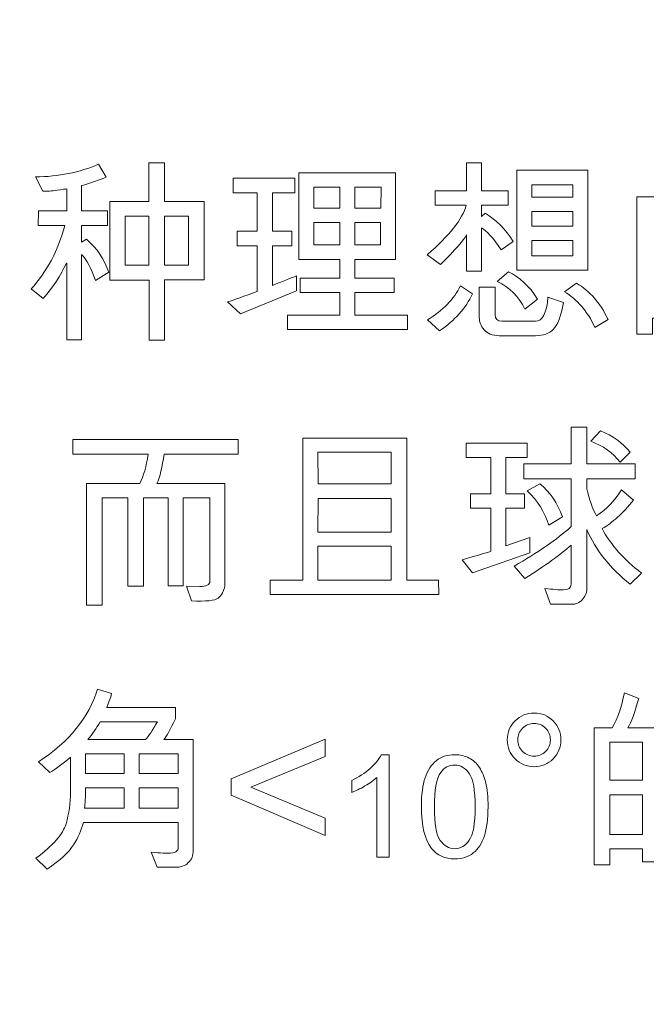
# Model space of a CAD drawing. Header units: millimetres. Extents: x -536 to 886, y 98 to 503.
# Drawn here: x 31.64 to 49.25, y 369.54 to 396.8 of the extents above; entities that cross this region are included whole.
import ezdxf

# ---------------------------------------------------------------- set-up
doc = ezdxf.new("R2010")
doc.units = ezdxf.units.MM
doc.header["$MEASUREMENT"] = 0
doc.layers.add('layer 1', color=7, linetype='Continuous')

msp = doc.modelspace()

# ---------------------------------------------------------------- linework, layer by layer
at = {"layer": 'layer 1', "lineweight": 9}
msp.add_open_spline([(-26.36, 241.324), (-26.36, 241.324), (313.64, 241.324), (313.64, 241.324), (313.64, 241.324), (318.948, 241.327), (324.037, 243.439), (327.788, 247.195), (327.788, 247.195), (331.538, 250.95), (333.644, 256.016), (333.64, 261.324), (333.64, 261.324), (333.64, 261.324), (333.64, 431.324), (333.64, 431.324), (333.64, 431.324), (333.637, 436.632), (331.525, 441.721), (327.77, 445.471), (327.77, 445.471), (324.014, 449.222), (318.948, 451.327), (313.64, 451.324), (313.64, 451.324), (313.64, 451.324), (-26.36, 451.324), (-26.36, 451.324), (-26.36, 451.324), (-31.667, 451.321), (-36.756, 449.209), (-40.507, 445.453), (-40.507, 445.453), (-44.258, 441.698), (-46.363, 436.632), (-46.36, 431.324), (-46.36, 431.324), (-46.36, 431.324), (-46.36, 261.324), (-46.36, 261.324), (-46.36, 261.324), (-46.356, 256.016), (-44.245, 250.927), (-40.489, 247.177), (-40.489, 247.177), (-36.734, 243.426), (-31.667, 241.321), (-26.36, 241.324)], degree=3, knots=[0, 0, 0, 0, 0.083333, 0.083333, 0.083333, 0.083333, 0.166667, 0.166667, 0.166667, 0.166667, 0.25, 0.25, 0.25, 0.25, 0.333333, 0.333333, 0.333333, 0.333333, 0.416667, 0.416667, 0.416667, 0.416667, 0.5, 0.5, 0.5, 0.5, 0.583333, 0.583333, 0.583333, 0.583333, 0.666667, 0.666667, 0.666667, 0.666667, 0.75, 0.75, 0.75, 0.75, 0.833333, 0.833333, 0.833333, 0.833333, 0.916667, 0.916667, 0.916667, 0.916667, 1, 1, 1, 1], dxfattribs=at)
at = {"layer": 'layer 1', "color": 22, "lineweight": 9}
for points, knots in [([(53.286, 391.912), (53.272, 390.414), (53.2, 389.37), (53.071, 388.78), (53.071, 388.78), (52.941, 388.19), (52.713, 387.894), (52.386, 387.894), (52.386, 387.894), (52.237, 387.894), (51.949, 387.956), (51.521, 388.079), (51.521, 388.079), (51.521, 388.079), (51.447, 388.545), (51.447, 388.545), (51.447, 388.545), (51.865, 388.39), (52.156, 388.312), (52.321, 388.312), (52.321, 388.312), (52.48, 388.312), (52.609, 388.604), (52.708, 389.187), (52.708, 389.187), (52.806, 389.77), (52.859, 390.551), (52.866, 391.53), (52.866, 391.53), (52.866, 391.53), (51.681, 391.53), (51.681, 391.53), (51.681, 391.53), (51.539, 391.139), (51.325, 390.75), (51.037, 390.363), (51.037, 390.363), (51.037, 390.363), (50.748, 390.55), (50.748, 390.55), (50.748, 390.55), (50.748, 390.55), (50.748, 388.068), (50.748, 388.068), (50.748, 388.068), (50.748, 388.068), (50.31, 388.068), (50.31, 388.068), (50.31, 388.068), (50.31, 388.068), (50.31, 388.429), (50.31, 388.429), (50.31, 388.429), (50.31, 388.429), (49.388, 388.429), (49.388, 388.429), (49.388, 388.429), (49.388, 388.429), (49.388, 387.979), (49.388, 387.979), (49.388, 387.979), (49.388, 387.979), (48.948, 387.979), (48.948, 387.979), (48.948, 387.979), (48.948, 387.979), (48.948, 391.828), (48.948, 391.828), (48.948, 391.828), (48.948, 391.828), (49.459, 391.828), (49.459, 391.828), (49.459, 391.828), (49.609, 392.094), (49.722, 392.42), (49.797, 392.807), (49.797, 392.807), (49.797, 392.807), (50.199, 392.644), (50.199, 392.644), (50.199, 392.644), (50.093, 392.25), (49.992, 391.978), (49.898, 391.828), (49.898, 391.828), (49.898, 391.828), (50.748, 391.828), (50.748, 391.828), (50.748, 391.828), (50.748, 391.828), (50.748, 390.696), (50.748, 390.696), (50.748, 390.696), (51.16, 391.279), (51.438, 391.996), (51.583, 392.85), (51.583, 392.85), (51.583, 392.85), (52.025, 392.75), (52.025, 392.75), (52.025, 392.75), (51.976, 392.531), (51.897, 392.252), (51.786, 391.912), (51.786, 391.912), (51.786, 391.912), (53.286, 391.912), (53.286, 391.912)], [0, 0, 0, 0, 0.037037, 0.037037, 0.037037, 0.037037, 0.074074, 0.074074, 0.074074, 0.074074, 0.111111, 0.111111, 0.111111, 0.111111, 0.148148, 0.148148, 0.148148, 0.148148, 0.185185, 0.185185, 0.185185, 0.185185, 0.222222, 0.222222, 0.222222, 0.222222, 0.259259, 0.259259, 0.259259, 0.259259, 0.296296, 0.296296, 0.296296, 0.296296, 0.333333, 0.333333, 0.333333, 0.333333, 0.37037, 0.37037, 0.37037, 0.37037, 0.407407, 0.407407, 0.407407, 0.407407, 0.444444, 0.444444, 0.444444, 0.444444, 0.481481, 0.481481, 0.481481, 0.481481, 0.518519, 0.518519, 0.518519, 0.518519, 0.555556, 0.555556, 0.555556, 0.555556, 0.592593, 0.592593, 0.592593, 0.592593, 0.62963, 0.62963, 0.62963, 0.62963, 0.666667, 0.666667, 0.666667, 0.666667, 0.703704, 0.703704, 0.703704, 0.703704, 0.740741, 0.740741, 0.740741, 0.740741, 0.777778, 0.777778, 0.777778, 0.777778, 0.814815, 0.814815, 0.814815, 0.814815, 0.851852, 0.851852, 0.851852, 0.851852, 0.888889, 0.888889, 0.888889, 0.888889, 0.925926, 0.925926, 0.925926, 0.925926, 0.962963, 0.962963, 0.962963, 0.962963, 1, 1, 1, 1]), ([(34.143, 389.718), (34.143, 389.718), (33.771, 389.479), (33.771, 389.479), (33.771, 389.479), (33.656, 389.828), (33.525, 390.071), (33.381, 390.211), (33.381, 390.211), (33.381, 390.211), (33.381, 387.818), (33.381, 387.818), (33.381, 387.818), (33.381, 387.818), (32.966, 387.818), (32.966, 387.818), (32.966, 387.818), (32.966, 387.818), (32.966, 389.972), (32.966, 389.972), (32.966, 389.972), (32.966, 389.972), (32.955, 389.972), (32.955, 389.972), (32.955, 389.972), (32.805, 389.627), (32.588, 389.295), (32.304, 388.98), (32.304, 388.98), (32.304, 388.98), (31.971, 389.245), (31.971, 389.245), (31.971, 389.245), (32.407, 389.73), (32.722, 390.324), (32.914, 391.028), (32.914, 391.028), (32.914, 391.028), (32.165, 391.028), (32.165, 391.028), (32.165, 391.028), (32.165, 391.028), (32.17, 391.44), (32.17, 391.44), (32.17, 391.44), (32.17, 391.44), (32.966, 391.44), (32.966, 391.44), (32.966, 391.44), (32.966, 391.44), (32.966, 392.05), (32.966, 392.05), (32.966, 392.05), (32.934, 392.048), (32.843, 392.036), (32.695, 392.014), (32.695, 392.014), (32.546, 391.991), (32.412, 391.981), (32.293, 391.985), (32.293, 391.985), (32.293, 391.985), (32.092, 392.389), (32.092, 392.389), (32.092, 392.389), (32.738, 392.393), (33.326, 392.511), (33.858, 392.745), (33.858, 392.745), (33.858, 392.745), (34.075, 392.379), (34.075, 392.379), (34.075, 392.379), (33.747, 392.256), (33.516, 392.178), (33.381, 392.145), (33.381, 392.145), (33.381, 392.145), (33.381, 391.44), (33.381, 391.44), (33.381, 391.44), (33.381, 391.44), (34.11, 391.44), (34.11, 391.44), (34.11, 391.44), (34.11, 391.44), (34.11, 391.022), (34.11, 391.022), (34.11, 391.022), (34.11, 391.022), (33.381, 391.022), (33.381, 391.022), (33.381, 391.022), (33.381, 391.022), (33.381, 390.561), (33.381, 390.561), (33.381, 390.561), (33.381, 390.561), (33.521, 390.64), (33.521, 390.64), (33.521, 390.64), (33.815, 390.384), (34.021, 390.077), (34.143, 389.718)], [0, 0, 0, 0, 0.038462, 0.038462, 0.038462, 0.038462, 0.076923, 0.076923, 0.076923, 0.076923, 0.115385, 0.115385, 0.115385, 0.115385, 0.153846, 0.153846, 0.153846, 0.153846, 0.192308, 0.192308, 0.192308, 0.192308, 0.230769, 0.230769, 0.230769, 0.230769, 0.269231, 0.269231, 0.269231, 0.269231, 0.307692, 0.307692, 0.307692, 0.307692, 0.346154, 0.346154, 0.346154, 0.346154, 0.384615, 0.384615, 0.384615, 0.384615, 0.423077, 0.423077, 0.423077, 0.423077, 0.461538, 0.461538, 0.461538, 0.461538, 0.5, 0.5, 0.5, 0.5, 0.538462, 0.538462, 0.538462, 0.538462, 0.576923, 0.576923, 0.576923, 0.576923, 0.615385, 0.615385, 0.615385, 0.615385, 0.653846, 0.653846, 0.653846, 0.653846, 0.692308, 0.692308, 0.692308, 0.692308, 0.730769, 0.730769, 0.730769, 0.730769, 0.769231, 0.769231, 0.769231, 0.769231, 0.807692, 0.807692, 0.807692, 0.807692, 0.846154, 0.846154, 0.846154, 0.846154, 0.884615, 0.884615, 0.884615, 0.884615, 0.923077, 0.923077, 0.923077, 0.923077, 0.961538, 0.961538, 0.961538, 0.961538, 1, 1, 1, 1]), ([(36.815, 389.5), (36.815, 389.5), (35.703, 389.5), (35.703, 389.5), (35.703, 389.5), (35.703, 389.5), (35.703, 387.807), (35.703, 387.807), (35.703, 387.807), (35.703, 387.807), (35.277, 387.807), (35.277, 387.807), (35.277, 387.807), (35.277, 387.807), (35.277, 389.495), (35.277, 389.495), (35.277, 389.495), (35.277, 389.495), (34.175, 389.495), (34.175, 389.495), (34.175, 389.495), (34.175, 389.495), (34.175, 391.7), (34.175, 391.7), (34.175, 391.7), (34.175, 391.7), (35.272, 391.7), (35.272, 391.7), (35.272, 391.7), (35.272, 391.7), (35.272, 392.785), (35.272, 392.785), (35.272, 392.785), (35.272, 392.785), (35.703, 392.785), (35.703, 392.785), (35.703, 392.785), (35.703, 392.785), (35.703, 391.695), (35.703, 391.695), (35.703, 391.695), (35.703, 391.695), (36.815, 391.695), (36.815, 391.695), (36.815, 391.695), (36.815, 391.695), (36.815, 389.5), (36.815, 389.5)], [0, 0, 0, 0, 0.083333, 0.083333, 0.083333, 0.083333, 0.166667, 0.166667, 0.166667, 0.166667, 0.25, 0.25, 0.25, 0.25, 0.333333, 0.333333, 0.333333, 0.333333, 0.416667, 0.416667, 0.416667, 0.416667, 0.5, 0.5, 0.5, 0.5, 0.583333, 0.583333, 0.583333, 0.583333, 0.666667, 0.666667, 0.666667, 0.666667, 0.75, 0.75, 0.75, 0.75, 0.833333, 0.833333, 0.833333, 0.833333, 0.916667, 0.916667, 0.916667, 0.916667, 1, 1, 1, 1]), ([(45.482, 390.58), (45.482, 390.58), (45.143, 390.346), (45.143, 390.346), (45.143, 390.346), (44.922, 390.678), (44.741, 390.882), (44.597, 390.962), (44.597, 390.962), (44.597, 390.962), (44.597, 389.745), (44.597, 389.745), (44.597, 389.745), (44.597, 389.745), (44.177, 389.745), (44.177, 389.745), (44.177, 389.745), (44.177, 389.745), (44.177, 390.761), (44.177, 390.761), (44.177, 390.761), (44.11, 390.622), (43.865, 390.344), (43.442, 389.929), (43.442, 389.929), (43.442, 389.929), (43.071, 390.206), (43.071, 390.206), (43.071, 390.206), (43.697, 390.737), (44.061, 391.2), (44.166, 391.594), (44.166, 391.594), (44.166, 391.594), (43.293, 391.594), (43.293, 391.594), (43.293, 391.594), (43.293, 391.594), (43.293, 392.001), (43.293, 392.001), (43.293, 392.001), (43.293, 392.001), (44.177, 392.001), (44.177, 392.001), (44.177, 392.001), (44.177, 392.001), (44.177, 392.78), (44.177, 392.78), (44.177, 392.78), (44.177, 392.78), (44.597, 392.78), (44.597, 392.78), (44.597, 392.78), (44.597, 392.78), (44.597, 392.001), (44.597, 392.001), (44.597, 392.001), (44.597, 392.001), (45.344, 392.001), (45.344, 392.001), (45.344, 392.001), (45.344, 392.001), (45.344, 391.594), (45.344, 391.594), (45.344, 391.594), (45.344, 391.594), (44.597, 391.594), (44.597, 391.594), (44.597, 391.594), (44.597, 391.594), (44.597, 391.274), (44.597, 391.274), (44.597, 391.274), (44.597, 391.274), (44.698, 391.372), (44.698, 391.372), (44.698, 391.372), (45.012, 391.183), (45.274, 390.918), (45.482, 390.58)], [0, 0, 0, 0, 0.05, 0.05, 0.05, 0.05, 0.1, 0.1, 0.1, 0.1, 0.15, 0.15, 0.15, 0.15, 0.2, 0.2, 0.2, 0.2, 0.25, 0.25, 0.25, 0.25, 0.3, 0.3, 0.3, 0.3, 0.35, 0.35, 0.35, 0.35, 0.4, 0.4, 0.4, 0.4, 0.45, 0.45, 0.45, 0.45, 0.5, 0.5, 0.5, 0.5, 0.55, 0.55, 0.55, 0.55, 0.6, 0.6, 0.6, 0.6, 0.65, 0.65, 0.65, 0.65, 0.7, 0.7, 0.7, 0.7, 0.75, 0.75, 0.75, 0.75, 0.8, 0.8, 0.8, 0.8, 0.85, 0.85, 0.85, 0.85, 0.9, 0.9, 0.9, 0.9, 0.95, 0.95, 0.95, 0.95, 1, 1, 1, 1]), ([(47.576, 389.769), (47.576, 389.769), (45.583, 389.769), (45.583, 389.769), (45.583, 389.769), (45.583, 389.769), (45.583, 392.574), (45.583, 392.574), (45.583, 392.574), (45.583, 392.574), (47.576, 392.574), (47.576, 392.574), (47.576, 392.574), (47.576, 392.574), (47.576, 389.769), (47.576, 389.769)], [0, 0, 0, 0, 0.25, 0.25, 0.25, 0.25, 0.5, 0.5, 0.5, 0.5, 0.75, 0.75, 0.75, 0.75, 1, 1, 1, 1]), ([(39.408, 389.196), (39.408, 389.196), (37.837, 388.551), (37.837, 388.551), (37.837, 388.551), (37.837, 388.551), (37.471, 388.884), (37.471, 388.884), (37.471, 388.884), (37.661, 388.941), (37.941, 389.038), (38.309, 389.178), (38.309, 389.178), (38.309, 389.178), (38.309, 390.457), (38.309, 390.457), (38.309, 390.457), (38.309, 390.457), (37.748, 390.457), (37.748, 390.457), (37.748, 390.457), (37.748, 390.457), (37.748, 390.862), (37.748, 390.862), (37.748, 390.862), (37.748, 390.862), (38.309, 390.862), (38.309, 390.862), (38.309, 390.862), (38.309, 390.862), (38.309, 391.945), (38.309, 391.945), (38.309, 391.945), (38.309, 391.945), (37.637, 391.945), (37.637, 391.945), (37.637, 391.945), (37.637, 391.945), (37.637, 392.351), (37.637, 392.351), (37.637, 392.351), (37.637, 392.351), (39.359, 392.351), (39.359, 392.351), (39.359, 392.351), (39.359, 392.351), (39.359, 391.945), (39.359, 391.945), (39.359, 391.945), (39.359, 391.945), (38.733, 391.945), (38.733, 391.945), (38.733, 391.945), (38.733, 391.945), (38.733, 390.862), (38.733, 390.862), (38.733, 390.862), (38.733, 390.862), (39.281, 390.862), (39.281, 390.862), (39.281, 390.862), (39.281, 390.862), (39.281, 390.457), (39.281, 390.457), (39.281, 390.457), (39.281, 390.457), (38.733, 390.457), (38.733, 390.457), (38.733, 390.457), (38.733, 390.457), (38.733, 389.34), (38.733, 389.34), (38.733, 389.34), (39.034, 389.467), (39.26, 389.557), (39.408, 389.611), (39.408, 389.611), (39.408, 389.611), (39.408, 389.196), (39.408, 389.196)], [0, 0, 0, 0, 0.05, 0.05, 0.05, 0.05, 0.1, 0.1, 0.1, 0.1, 0.15, 0.15, 0.15, 0.15, 0.2, 0.2, 0.2, 0.2, 0.25, 0.25, 0.25, 0.25, 0.3, 0.3, 0.3, 0.3, 0.35, 0.35, 0.35, 0.35, 0.4, 0.4, 0.4, 0.4, 0.45, 0.45, 0.45, 0.45, 0.5, 0.5, 0.5, 0.5, 0.55, 0.55, 0.55, 0.55, 0.6, 0.6, 0.6, 0.6, 0.65, 0.65, 0.65, 0.65, 0.7, 0.7, 0.7, 0.7, 0.75, 0.75, 0.75, 0.75, 0.8, 0.8, 0.8, 0.8, 0.85, 0.85, 0.85, 0.85, 0.9, 0.9, 0.9, 0.9, 0.95, 0.95, 0.95, 0.95, 1, 1, 1, 1]), ([(42.525, 388.106), (42.525, 388.106), (39.153, 388.106), (39.153, 388.106), (39.153, 388.106), (39.153, 388.106), (39.153, 388.513), (39.153, 388.513), (39.153, 388.513), (39.153, 388.513), (40.621, 388.513), (40.621, 388.513), (40.621, 388.513), (40.621, 388.513), (40.621, 389.144), (40.621, 389.144), (40.621, 389.144), (40.621, 389.144), (39.508, 389.144), (39.508, 389.144), (39.508, 389.144), (39.508, 389.144), (39.508, 389.552), (39.508, 389.552), (39.508, 389.552), (39.508, 389.552), (40.621, 389.552), (40.621, 389.552), (40.621, 389.552), (40.621, 389.552), (40.621, 390.072), (40.621, 390.072), (40.621, 390.072), (40.621, 390.072), (39.471, 390.072), (39.471, 390.072), (39.471, 390.072), (39.471, 390.072), (39.471, 392.5), (39.471, 392.5), (39.471, 392.5), (39.471, 392.5), (42.186, 392.5), (42.186, 392.5), (42.186, 392.5), (42.186, 392.5), (42.186, 390.072), (42.186, 390.072), (42.186, 390.072), (42.186, 390.072), (41.044, 390.072), (41.044, 390.072), (41.044, 390.072), (41.044, 390.072), (41.044, 389.552), (41.044, 389.552), (41.044, 389.552), (41.044, 389.552), (42.148, 389.552), (42.148, 389.552), (42.148, 389.552), (42.148, 389.552), (42.148, 389.144), (42.148, 389.144), (42.148, 389.144), (42.148, 389.144), (41.044, 389.144), (41.044, 389.144), (41.044, 389.144), (41.044, 389.144), (41.044, 388.513), (41.044, 388.513), (41.044, 388.513), (41.044, 388.513), (42.525, 388.513), (42.525, 388.513), (42.525, 388.513), (42.525, 388.513), (42.525, 388.106), (42.525, 388.106)], [0, 0, 0, 0, 0.05, 0.05, 0.05, 0.05, 0.1, 0.1, 0.1, 0.1, 0.15, 0.15, 0.15, 0.15, 0.2, 0.2, 0.2, 0.2, 0.25, 0.25, 0.25, 0.25, 0.3, 0.3, 0.3, 0.3, 0.35, 0.35, 0.35, 0.35, 0.4, 0.4, 0.4, 0.4, 0.45, 0.45, 0.45, 0.45, 0.5, 0.5, 0.5, 0.5, 0.55, 0.55, 0.55, 0.55, 0.6, 0.6, 0.6, 0.6, 0.65, 0.65, 0.65, 0.65, 0.7, 0.7, 0.7, 0.7, 0.75, 0.75, 0.75, 0.75, 0.8, 0.8, 0.8, 0.8, 0.85, 0.85, 0.85, 0.85, 0.9, 0.9, 0.9, 0.9, 0.95, 0.95, 0.95, 0.95, 1, 1, 1, 1]), ([(40.621, 391.513), (40.621, 391.513), (40.621, 392.096), (40.621, 392.096), (40.621, 392.096), (40.621, 392.096), (39.894, 392.096), (39.894, 392.096), (39.894, 392.096), (39.894, 392.096), (39.894, 391.513), (39.894, 391.513), (39.894, 391.513), (39.894, 391.513), (40.621, 391.513), (40.621, 391.513)], [0, 0, 0, 0, 0.25, 0.25, 0.25, 0.25, 0.5, 0.5, 0.5, 0.5, 0.75, 0.75, 0.75, 0.75, 1, 1, 1, 1]), ([(41.782, 392.096), (41.782, 392.096), (41.044, 392.096), (41.044, 392.096), (41.044, 392.096), (41.044, 392.096), (41.044, 391.513), (41.044, 391.513), (41.044, 391.513), (41.044, 391.513), (41.772, 391.513), (41.772, 391.513), (41.772, 391.513), (41.772, 391.513), (41.782, 392.096), (41.782, 392.096)], [0, 0, 0, 0, 0.25, 0.25, 0.25, 0.25, 0.5, 0.5, 0.5, 0.5, 0.75, 0.75, 0.75, 0.75, 1, 1, 1, 1]), ([(47.153, 391.817), (47.153, 391.817), (47.153, 392.167), (47.153, 392.167), (47.153, 392.167), (47.153, 392.167), (46.003, 392.167), (46.003, 392.167), (46.003, 392.167), (46.003, 392.167), (46.003, 391.817), (46.003, 391.817), (46.003, 391.817), (46.003, 391.817), (47.153, 391.817), (47.153, 391.817)], [0, 0, 0, 0, 0.25, 0.25, 0.25, 0.25, 0.5, 0.5, 0.5, 0.5, 0.75, 0.75, 0.75, 0.75, 1, 1, 1, 1]), ([(35.272, 389.908), (35.272, 389.908), (35.272, 391.285), (35.272, 391.285), (35.272, 391.285), (35.272, 391.285), (34.604, 391.291), (34.604, 391.291), (34.604, 391.291), (34.604, 391.291), (34.604, 389.908), (34.604, 389.908), (34.604, 389.908), (34.604, 389.908), (35.272, 389.908), (35.272, 389.908)], [0, 0, 0, 0, 0.25, 0.25, 0.25, 0.25, 0.5, 0.5, 0.5, 0.5, 0.75, 0.75, 0.75, 0.75, 1, 1, 1, 1]), ([(36.381, 389.908), (36.381, 389.908), (36.381, 391.285), (36.381, 391.285), (36.381, 391.285), (36.381, 391.285), (35.703, 391.285), (35.703, 391.285), (35.703, 391.285), (35.703, 391.285), (35.703, 389.908), (35.703, 389.908), (35.703, 389.908), (35.703, 389.908), (36.381, 389.908), (36.381, 389.908)], [0, 0, 0, 0, 0.25, 0.25, 0.25, 0.25, 0.5, 0.5, 0.5, 0.5, 0.75, 0.75, 0.75, 0.75, 1, 1, 1, 1]), ([(47.153, 391.006), (47.153, 391.006), (47.153, 391.413), (47.153, 391.413), (47.153, 391.413), (47.153, 391.413), (46.003, 391.413), (46.003, 391.413), (46.003, 391.413), (46.003, 391.413), (46.003, 391.006), (46.003, 391.006), (46.003, 391.006), (46.003, 391.006), (47.153, 391.006), (47.153, 391.006)], [0, 0, 0, 0, 0.25, 0.25, 0.25, 0.25, 0.5, 0.5, 0.5, 0.5, 0.75, 0.75, 0.75, 0.75, 1, 1, 1, 1]), ([(40.621, 390.48), (40.621, 390.48), (40.621, 391.106), (40.621, 391.106), (40.621, 391.106), (40.621, 391.106), (39.894, 391.106), (39.894, 391.106), (39.894, 391.106), (39.894, 391.106), (39.894, 390.48), (39.894, 390.48), (39.894, 390.48), (39.894, 390.48), (40.621, 390.48), (40.621, 390.48)], [0, 0, 0, 0, 0.25, 0.25, 0.25, 0.25, 0.5, 0.5, 0.5, 0.5, 0.75, 0.75, 0.75, 0.75, 1, 1, 1, 1]), ([(41.766, 390.48), (41.766, 390.48), (41.766, 391.106), (41.766, 391.106), (41.766, 391.106), (41.766, 391.106), (41.044, 391.106), (41.044, 391.106), (41.044, 391.106), (41.044, 391.106), (41.044, 390.48), (41.044, 390.48), (41.044, 390.48), (41.044, 390.48), (41.766, 390.48), (41.766, 390.48)], [0, 0, 0, 0, 0.25, 0.25, 0.25, 0.25, 0.5, 0.5, 0.5, 0.5, 0.75, 0.75, 0.75, 0.75, 1, 1, 1, 1]), ([(47.153, 390.173), (47.153, 390.173), (47.153, 390.602), (47.153, 390.602), (47.153, 390.602), (47.153, 390.602), (46.003, 390.602), (46.003, 390.602), (46.003, 390.602), (46.003, 390.602), (46.003, 390.173), (46.003, 390.173), (46.003, 390.173), (46.003, 390.173), (47.153, 390.173), (47.153, 390.173)], [0, 0, 0, 0, 0.25, 0.25, 0.25, 0.25, 0.5, 0.5, 0.5, 0.5, 0.75, 0.75, 0.75, 0.75, 1, 1, 1, 1]), ([(46.166, 388.963), (46.166, 388.963), (45.81, 388.678), (45.81, 388.678), (45.81, 388.678), (45.644, 389.032), (45.386, 389.291), (45.037, 389.451), (45.037, 389.451), (45.037, 389.451), (45.349, 389.728), (45.349, 389.728), (45.349, 389.728), (45.66, 389.583), (45.933, 389.329), (46.166, 388.963)], [0, 0, 0, 0, 0.25, 0.25, 0.25, 0.25, 0.5, 0.5, 0.5, 0.5, 0.75, 0.75, 0.75, 0.75, 1, 1, 1, 1]), ([(44.343, 389.112), (44.157, 388.707), (43.849, 388.361), (43.421, 388.073), (43.421, 388.073), (43.421, 388.073), (43.082, 388.38), (43.082, 388.38), (43.082, 388.38), (43.508, 388.637), (43.817, 388.955), (44.009, 389.334), (44.009, 389.334), (44.009, 389.334), (44.343, 389.112), (44.343, 389.112)], [0, 0, 0, 0, 0.25, 0.25, 0.25, 0.25, 0.5, 0.5, 0.5, 0.5, 0.75, 0.75, 0.75, 0.75, 1, 1, 1, 1]), ([(48.143, 388.391), (48.143, 388.391), (47.777, 388.168), (47.777, 388.168), (47.777, 388.168), (47.559, 388.626), (47.274, 388.958), (46.92, 389.167), (46.92, 389.167), (46.92, 389.167), (47.259, 389.406), (47.259, 389.406), (47.259, 389.406), (47.632, 389.19), (47.926, 388.852), (48.143, 388.391)], [0, 0, 0, 0, 0.25, 0.25, 0.25, 0.25, 0.5, 0.5, 0.5, 0.5, 0.75, 0.75, 0.75, 0.75, 1, 1, 1, 1]), ([(46.898, 388.863), (46.822, 388.478), (46.726, 388.227), (46.609, 388.11), (46.609, 388.11), (46.493, 387.993), (46.327, 387.935), (46.114, 387.935), (46.114, 387.935), (46.114, 387.935), (45.094, 387.935), (45.094, 387.935), (45.094, 387.935), (44.898, 387.935), (44.757, 387.991), (44.667, 388.103), (44.667, 388.103), (44.577, 388.215), (44.533, 388.328), (44.533, 388.44), (44.533, 388.44), (44.533, 388.44), (44.533, 389.296), (44.533, 389.296), (44.533, 389.296), (44.533, 389.296), (44.977, 389.296), (44.977, 389.296), (44.977, 389.296), (44.977, 389.296), (44.977, 388.519), (44.977, 388.519), (44.977, 388.519), (44.977, 388.399), (45.042, 388.339), (45.17, 388.339), (45.17, 388.339), (45.17, 388.339), (46.109, 388.339), (46.109, 388.339), (46.109, 388.339), (46.306, 388.339), (46.422, 388.563), (46.459, 389.012), (46.459, 389.012), (46.459, 389.012), (46.898, 388.863), (46.898, 388.863)], [0, 0, 0, 0, 0.083333, 0.083333, 0.083333, 0.083333, 0.166667, 0.166667, 0.166667, 0.166667, 0.25, 0.25, 0.25, 0.25, 0.333333, 0.333333, 0.333333, 0.333333, 0.416667, 0.416667, 0.416667, 0.416667, 0.5, 0.5, 0.5, 0.5, 0.583333, 0.583333, 0.583333, 0.583333, 0.666667, 0.666667, 0.666667, 0.666667, 0.75, 0.75, 0.75, 0.75, 0.833333, 0.833333, 0.833333, 0.833333, 0.916667, 0.916667, 0.916667, 0.916667, 1, 1, 1, 1]), ([(49.085, 381.275), (49.085, 381.275), (48.761, 380.969), (48.761, 380.969), (48.761, 380.969), (48.201, 381.412), (47.796, 381.921), (47.547, 382.496), (47.547, 382.496), (47.547, 382.496), (47.547, 380.825), (47.547, 380.825), (47.547, 380.825), (47.547, 380.715), (47.504, 380.617), (47.421, 380.531), (47.421, 380.531), (47.336, 380.444), (47.239, 380.402), (47.129, 380.402), (47.129, 380.402), (47.129, 380.402), (46.529, 380.402), (46.529, 380.402), (46.529, 380.402), (46.529, 380.402), (46.374, 380.847), (46.374, 380.847), (46.374, 380.847), (46.597, 380.819), (46.769, 380.806), (46.89, 380.806), (46.89, 380.806), (47.035, 380.806), (47.107, 380.858), (47.107, 380.964), (47.107, 380.964), (47.107, 380.964), (47.107, 382.062), (47.107, 382.062), (47.107, 382.062), (46.814, 381.794), (46.381, 381.483), (45.808, 381.129), (45.808, 381.129), (45.808, 381.129), (45.507, 381.473), (45.507, 381.473), (45.507, 381.473), (46.175, 381.852), (46.709, 382.22), (47.107, 382.58), (47.107, 382.58), (47.107, 382.58), (47.107, 383.923), (47.107, 383.923), (47.107, 383.923), (47.107, 383.923), (45.778, 383.923), (45.778, 383.923), (45.778, 383.923), (45.778, 383.923), (45.778, 384.341), (45.778, 384.341), (45.778, 384.341), (45.778, 384.341), (47.107, 384.341), (47.107, 384.341), (47.107, 384.341), (47.107, 384.341), (47.107, 385.368), (47.107, 385.368), (47.107, 385.368), (47.107, 385.368), (47.547, 385.368), (47.547, 385.368), (47.547, 385.368), (47.547, 385.368), (47.547, 384.341), (47.547, 384.341), (47.547, 384.341), (47.547, 384.341), (48.906, 384.341), (48.906, 384.341), (48.906, 384.341), (48.906, 384.341), (48.906, 383.923), (48.906, 383.923), (48.906, 383.923), (48.906, 383.923), (47.547, 383.923), (47.547, 383.923), (47.547, 383.923), (47.547, 383.923), (47.547, 383.641), (47.547, 383.641), (47.547, 383.641), (47.613, 383.339), (47.706, 383.085), (47.824, 382.879), (47.824, 382.879), (48.099, 383.07), (48.333, 383.314), (48.523, 383.608), (48.523, 383.608), (48.523, 383.608), (48.857, 383.323), (48.857, 383.323), (48.857, 383.323), (48.549, 382.949), (48.256, 382.682), (47.978, 382.523), (47.978, 382.523), (48.225, 382.064), (48.595, 381.648), (49.085, 381.275)], [0, 0, 0, 0, 0.034483, 0.034483, 0.034483, 0.034483, 0.068966, 0.068966, 0.068966, 0.068966, 0.103448, 0.103448, 0.103448, 0.103448, 0.137931, 0.137931, 0.137931, 0.137931, 0.172414, 0.172414, 0.172414, 0.172414, 0.206897, 0.206897, 0.206897, 0.206897, 0.241379, 0.241379, 0.241379, 0.241379, 0.275862, 0.275862, 0.275862, 0.275862, 0.310345, 0.310345, 0.310345, 0.310345, 0.344828, 0.344828, 0.344828, 0.344828, 0.37931, 0.37931, 0.37931, 0.37931, 0.413793, 0.413793, 0.413793, 0.413793, 0.448276, 0.448276, 0.448276, 0.448276, 0.482759, 0.482759, 0.482759, 0.482759, 0.517241, 0.517241, 0.517241, 0.517241, 0.551724, 0.551724, 0.551724, 0.551724, 0.586207, 0.586207, 0.586207, 0.586207, 0.62069, 0.62069, 0.62069, 0.62069, 0.655172, 0.655172, 0.655172, 0.655172, 0.689655, 0.689655, 0.689655, 0.689655, 0.724138, 0.724138, 0.724138, 0.724138, 0.758621, 0.758621, 0.758621, 0.758621, 0.793103, 0.793103, 0.793103, 0.793103, 0.827586, 0.827586, 0.827586, 0.827586, 0.862069, 0.862069, 0.862069, 0.862069, 0.896552, 0.896552, 0.896552, 0.896552, 0.931034, 0.931034, 0.931034, 0.931034, 0.965517, 0.965517, 0.965517, 0.965517, 1, 1, 1, 1]), ([(48.761, 384.668), (48.761, 384.668), (48.48, 384.384), (48.48, 384.384), (48.48, 384.384), (48.277, 384.654), (48.003, 384.85), (47.658, 384.973), (47.658, 384.973), (47.658, 384.973), (47.929, 385.263), (47.929, 385.263), (47.929, 385.263), (48.273, 385.128), (48.55, 384.93), (48.761, 384.668)], [0, 0, 0, 0, 0.25, 0.25, 0.25, 0.25, 0.5, 0.5, 0.5, 0.5, 0.75, 0.75, 0.75, 0.75, 1, 1, 1, 1]), ([(37.773, 384.612), (37.773, 384.612), (35.695, 384.612), (35.695, 384.612), (35.695, 384.612), (35.646, 384.248), (35.58, 383.974), (35.496, 383.79), (35.496, 383.79), (35.496, 383.79), (37.401, 383.79), (37.401, 383.79), (37.401, 383.79), (37.401, 383.79), (37.401, 380.923), (37.401, 380.923), (37.401, 380.923), (37.371, 380.767), (37.309, 380.653), (37.215, 380.578), (37.215, 380.578), (37.122, 380.504), (36.871, 380.477), (36.462, 380.497), (36.462, 380.497), (36.462, 380.497), (36.324, 380.906), (36.324, 380.906), (36.324, 380.906), (36.324, 380.906), (36.696, 380.901), (36.696, 380.901), (36.696, 380.901), (36.884, 380.895), (36.978, 380.946), (36.978, 381.053), (36.978, 381.053), (36.978, 381.053), (36.978, 383.386), (36.978, 383.386), (36.978, 383.386), (36.978, 383.386), (36.229, 383.386), (36.229, 383.386), (36.229, 383.386), (36.229, 383.386), (36.229, 380.918), (36.229, 380.918), (36.229, 380.918), (36.229, 380.918), (35.806, 380.918), (35.806, 380.918), (35.806, 380.918), (35.806, 380.918), (35.806, 383.386), (35.806, 383.386), (35.806, 383.386), (35.806, 383.386), (35.117, 383.386), (35.117, 383.386), (35.117, 383.386), (35.117, 383.386), (35.117, 380.906), (35.117, 380.906), (35.117, 380.906), (35.117, 380.906), (34.68, 380.906), (34.68, 380.906), (34.68, 380.906), (34.68, 380.906), (34.68, 383.386), (34.68, 383.386), (34.68, 383.386), (34.68, 383.386), (33.961, 383.386), (33.961, 383.386), (33.961, 383.386), (33.961, 383.386), (33.961, 380.375), (33.961, 380.375), (33.961, 380.375), (33.961, 380.375), (33.524, 380.375), (33.524, 380.375), (33.524, 380.375), (33.524, 380.375), (33.524, 383.79), (33.524, 383.79), (33.524, 383.79), (33.524, 383.79), (35.011, 383.79), (35.011, 383.79), (35.011, 383.79), (35.123, 383.991), (35.201, 384.265), (35.245, 384.612), (35.245, 384.612), (35.245, 384.612), (33.139, 384.612), (33.139, 384.612), (33.139, 384.612), (33.139, 384.612), (33.139, 385.019), (33.139, 385.019), (33.139, 385.019), (33.139, 385.019), (37.773, 385.019), (37.773, 385.019), (37.773, 385.019), (37.773, 385.019), (37.773, 384.612), (37.773, 384.612)], [0, 0, 0, 0, 0.035714, 0.035714, 0.035714, 0.035714, 0.071429, 0.071429, 0.071429, 0.071429, 0.107143, 0.107143, 0.107143, 0.107143, 0.142857, 0.142857, 0.142857, 0.142857, 0.178571, 0.178571, 0.178571, 0.178571, 0.214286, 0.214286, 0.214286, 0.214286, 0.25, 0.25, 0.25, 0.25, 0.285714, 0.285714, 0.285714, 0.285714, 0.321429, 0.321429, 0.321429, 0.321429, 0.357143, 0.357143, 0.357143, 0.357143, 0.392857, 0.392857, 0.392857, 0.392857, 0.428571, 0.428571, 0.428571, 0.428571, 0.464286, 0.464286, 0.464286, 0.464286, 0.5, 0.5, 0.5, 0.5, 0.535714, 0.535714, 0.535714, 0.535714, 0.571429, 0.571429, 0.571429, 0.571429, 0.607143, 0.607143, 0.607143, 0.607143, 0.642857, 0.642857, 0.642857, 0.642857, 0.678571, 0.678571, 0.678571, 0.678571, 0.714286, 0.714286, 0.714286, 0.714286, 0.75, 0.75, 0.75, 0.75, 0.785714, 0.785714, 0.785714, 0.785714, 0.821429, 0.821429, 0.821429, 0.821429, 0.857143, 0.857143, 0.857143, 0.857143, 0.892857, 0.892857, 0.892857, 0.892857, 0.928571, 0.928571, 0.928571, 0.928571, 0.964286, 0.964286, 0.964286, 0.964286, 1, 1, 1, 1]), ([(43.396, 380.673), (43.396, 380.673), (38.668, 380.673), (38.668, 380.673), (38.668, 380.673), (38.668, 380.673), (38.668, 381.075), (38.668, 381.075), (38.668, 381.075), (38.668, 381.075), (39.584, 381.075), (39.584, 381.075), (39.584, 381.075), (39.584, 381.075), (39.584, 385.062), (39.584, 385.062), (39.584, 385.062), (39.584, 385.062), (42.501, 385.062), (42.501, 385.062), (42.501, 385.062), (42.501, 385.062), (42.501, 381.075), (42.501, 381.075), (42.501, 381.075), (42.501, 381.075), (43.386, 381.075), (43.386, 381.075), (43.386, 381.075), (43.386, 381.075), (43.396, 380.673), (43.396, 380.673)], [0, 0, 0, 0, 0.125, 0.125, 0.125, 0.125, 0.25, 0.25, 0.25, 0.25, 0.375, 0.375, 0.375, 0.375, 0.5, 0.5, 0.5, 0.5, 0.625, 0.625, 0.625, 0.625, 0.75, 0.75, 0.75, 0.75, 0.875, 0.875, 0.875, 0.875, 1, 1, 1, 1]), ([(45.951, 381.845), (45.951, 381.845), (44.346, 381.286), (44.346, 381.286), (44.346, 381.286), (44.346, 381.286), (44.052, 381.653), (44.052, 381.653), (44.052, 381.653), (44.509, 381.777), (44.777, 381.856), (44.858, 381.891), (44.858, 381.891), (44.858, 381.891), (44.858, 383.095), (44.858, 383.095), (44.858, 383.095), (44.858, 383.095), (44.285, 383.095), (44.285, 383.095), (44.285, 383.095), (44.285, 383.095), (44.285, 383.497), (44.285, 383.497), (44.285, 383.497), (44.285, 383.497), (44.858, 383.497), (44.858, 383.497), (44.858, 383.497), (44.858, 383.497), (44.858, 384.519), (44.858, 384.519), (44.858, 384.519), (44.858, 384.519), (44.163, 384.519), (44.163, 384.519), (44.163, 384.519), (44.163, 384.519), (44.163, 384.918), (44.163, 384.918), (44.163, 384.918), (44.163, 384.918), (45.873, 384.918), (45.873, 384.918), (45.873, 384.918), (45.873, 384.918), (45.873, 384.519), (45.873, 384.519), (45.873, 384.519), (45.873, 384.519), (45.279, 384.519), (45.279, 384.519), (45.279, 384.519), (45.279, 384.519), (45.279, 383.497), (45.279, 383.497), (45.279, 383.497), (45.279, 383.497), (45.802, 383.497), (45.802, 383.497), (45.802, 383.497), (45.802, 383.497), (45.802, 383.095), (45.802, 383.095), (45.802, 383.095), (45.802, 383.095), (45.279, 383.095), (45.279, 383.095), (45.279, 383.095), (45.279, 383.095), (45.279, 382.041), (45.279, 382.041), (45.279, 382.041), (45.279, 382.041), (45.951, 382.279), (45.951, 382.279), (45.951, 382.279), (45.951, 382.279), (45.951, 381.845), (45.951, 381.845)], [0, 0, 0, 0, 0.05, 0.05, 0.05, 0.05, 0.1, 0.1, 0.1, 0.1, 0.15, 0.15, 0.15, 0.15, 0.2, 0.2, 0.2, 0.2, 0.25, 0.25, 0.25, 0.25, 0.3, 0.3, 0.3, 0.3, 0.35, 0.35, 0.35, 0.35, 0.4, 0.4, 0.4, 0.4, 0.45, 0.45, 0.45, 0.45, 0.5, 0.5, 0.5, 0.5, 0.55, 0.55, 0.55, 0.55, 0.6, 0.6, 0.6, 0.6, 0.65, 0.65, 0.65, 0.65, 0.7, 0.7, 0.7, 0.7, 0.75, 0.75, 0.75, 0.75, 0.8, 0.8, 0.8, 0.8, 0.85, 0.85, 0.85, 0.85, 0.9, 0.9, 0.9, 0.9, 0.95, 0.95, 0.95, 0.95, 1, 1, 1, 1]), ([(42.061, 383.78), (42.061, 383.78), (42.061, 384.664), (42.061, 384.664), (42.061, 384.664), (42.061, 384.664), (40.008, 384.664), (40.008, 384.664), (40.008, 384.664), (40.008, 384.664), (40.019, 383.78), (40.019, 383.78), (40.019, 383.78), (40.019, 383.78), (42.061, 383.78), (42.061, 383.78)], [0, 0, 0, 0, 0.25, 0.25, 0.25, 0.25, 0.5, 0.5, 0.5, 0.5, 0.75, 0.75, 0.75, 0.75, 1, 1, 1, 1]), ([(46.863, 382.856), (46.863, 382.856), (46.48, 382.618), (46.48, 382.618), (46.48, 382.618), (46.37, 382.989), (46.168, 383.311), (45.873, 383.584), (45.873, 383.584), (45.873, 383.584), (46.228, 383.784), (46.228, 383.784), (46.228, 383.784), (46.514, 383.548), (46.725, 383.239), (46.863, 382.856)], [0, 0, 0, 0, 0.25, 0.25, 0.25, 0.25, 0.5, 0.5, 0.5, 0.5, 0.75, 0.75, 0.75, 0.75, 1, 1, 1, 1]), ([(42.061, 382.429), (42.061, 382.429), (42.061, 383.364), (42.061, 383.364), (42.061, 383.364), (42.061, 383.364), (40.019, 383.364), (40.019, 383.364), (40.019, 383.364), (40.019, 383.364), (40.008, 382.429), (40.008, 382.429), (40.008, 382.429), (40.008, 382.429), (42.061, 382.429), (42.061, 382.429)], [0, 0, 0, 0, 0.25, 0.25, 0.25, 0.25, 0.5, 0.5, 0.5, 0.5, 0.75, 0.75, 0.75, 0.75, 1, 1, 1, 1]), ([(42.061, 381.075), (42.061, 381.075), (42.061, 382.03), (42.061, 382.03), (42.061, 382.03), (42.061, 382.03), (40.008, 382.03), (40.008, 382.03), (40.008, 382.03), (40.008, 382.03), (40.008, 381.075), (40.008, 381.075), (40.008, 381.075), (40.008, 381.075), (42.061, 381.075), (42.061, 381.075)], [0, 0, 0, 0, 0.25, 0.25, 0.25, 0.25, 0.5, 0.5, 0.5, 0.5, 0.75, 0.75, 0.75, 0.75, 1, 1, 1, 1]), ([(36.514, 373.498), (36.514, 373.357), (36.468, 373.243), (36.375, 373.156), (36.375, 373.156), (36.283, 373.069), (36.163, 373.026), (36.015, 373.026), (36.015, 373.026), (36.015, 373.026), (35.499, 373.026), (35.499, 373.026), (35.499, 373.026), (35.499, 373.026), (35.331, 373.446), (35.331, 373.446), (35.331, 373.446), (35.609, 373.429), (35.77, 373.419), (35.814, 373.419), (35.814, 373.419), (36, 373.419), (36.094, 373.475), (36.094, 373.585), (36.094, 373.585), (36.094, 373.585), (36.094, 374.279), (36.094, 374.279), (36.094, 374.279), (36.094, 374.279), (33.433, 374.279), (33.433, 374.279), (33.433, 374.279), (33.376, 374.067), (33.284, 373.86), (33.157, 373.655), (33.157, 373.655), (33.03, 373.451), (32.783, 373.224), (32.42, 372.975), (32.42, 372.975), (32.42, 372.975), (32.103, 373.281), (32.103, 373.281), (32.103, 373.281), (32.583, 373.637), (32.863, 373.959), (32.946, 374.247), (32.946, 374.247), (33.03, 374.534), (33.071, 374.831), (33.071, 375.137), (33.071, 375.137), (33.071, 375.137), (33.071, 376.113), (33.071, 376.113), (33.071, 376.113), (32.84, 375.916), (32.647, 375.774), (32.494, 375.687), (32.494, 375.687), (32.494, 375.687), (32.17, 375.986), (32.17, 375.986), (32.17, 375.986), (33.035, 376.548), (33.589, 377.228), (33.831, 378.026), (33.831, 378.026), (33.831, 378.026), (34.221, 377.898), (34.221, 377.898), (34.221, 377.898), (34.195, 377.779), (34.149, 377.649), (34.086, 377.507), (34.086, 377.507), (34.086, 377.507), (36.015, 377.507), (36.015, 377.507), (36.015, 377.507), (36.015, 377.507), (36.015, 377.187), (36.015, 377.187), (36.015, 377.187), (35.859, 376.868), (35.752, 376.675), (35.692, 376.609), (35.692, 376.609), (35.692, 376.609), (36.514, 376.609), (36.514, 376.609), (36.514, 376.609), (36.514, 376.609), (36.514, 373.498), (36.514, 373.498)], [0, 0, 0, 0, 0.041667, 0.041667, 0.041667, 0.041667, 0.083333, 0.083333, 0.083333, 0.083333, 0.125, 0.125, 0.125, 0.125, 0.166667, 0.166667, 0.166667, 0.166667, 0.208333, 0.208333, 0.208333, 0.208333, 0.25, 0.25, 0.25, 0.25, 0.291667, 0.291667, 0.291667, 0.291667, 0.333333, 0.333333, 0.333333, 0.333333, 0.375, 0.375, 0.375, 0.375, 0.416667, 0.416667, 0.416667, 0.416667, 0.458333, 0.458333, 0.458333, 0.458333, 0.5, 0.5, 0.5, 0.5, 0.541667, 0.541667, 0.541667, 0.541667, 0.583333, 0.583333, 0.583333, 0.583333, 0.625, 0.625, 0.625, 0.625, 0.666667, 0.666667, 0.666667, 0.666667, 0.708333, 0.708333, 0.708333, 0.708333, 0.75, 0.75, 0.75, 0.75, 0.791667, 0.791667, 0.791667, 0.791667, 0.833333, 0.833333, 0.833333, 0.833333, 0.875, 0.875, 0.875, 0.875, 0.916667, 0.916667, 0.916667, 0.916667, 0.958333, 0.958333, 0.958333, 0.958333, 1, 1, 1, 1]), ([(52.09, 377.025), (52.076, 375.527), (52.004, 374.483), (51.875, 373.892), (51.875, 373.892), (51.745, 373.303), (51.517, 373.007), (51.19, 373.007), (51.19, 373.007), (51.041, 373.007), (50.753, 373.068), (50.325, 373.192), (50.325, 373.192), (50.325, 373.192), (50.252, 373.658), (50.252, 373.658), (50.252, 373.658), (50.669, 373.503), (50.96, 373.425), (51.125, 373.425), (51.125, 373.425), (51.284, 373.425), (51.413, 373.716), (51.512, 374.3), (51.512, 374.3), (51.61, 374.883), (51.663, 375.664), (51.67, 376.642), (51.67, 376.642), (51.67, 376.642), (50.485, 376.642), (50.485, 376.642), (50.485, 376.642), (50.343, 376.252), (50.129, 375.863), (49.841, 375.476), (49.841, 375.476), (49.841, 375.476), (49.551, 375.663), (49.551, 375.663), (49.551, 375.663), (49.551, 375.663), (49.551, 373.18), (49.551, 373.18), (49.551, 373.18), (49.551, 373.18), (49.114, 373.18), (49.114, 373.18), (49.114, 373.18), (49.114, 373.18), (49.114, 373.541), (49.114, 373.541), (49.114, 373.541), (49.114, 373.541), (48.192, 373.541), (48.192, 373.541), (48.192, 373.541), (48.192, 373.541), (48.192, 373.091), (48.192, 373.091), (48.192, 373.091), (48.192, 373.091), (47.752, 373.091), (47.752, 373.091), (47.752, 373.091), (47.752, 373.091), (47.752, 376.941), (47.752, 376.941), (47.752, 376.941), (47.752, 376.941), (48.263, 376.941), (48.263, 376.941), (48.263, 376.941), (48.413, 377.206), (48.526, 377.533), (48.602, 377.919), (48.602, 377.919), (48.602, 377.919), (49.003, 377.757), (49.003, 377.757), (49.003, 377.757), (48.897, 377.363), (48.796, 377.091), (48.702, 376.941), (48.702, 376.941), (48.702, 376.941), (49.551, 376.941), (49.551, 376.941), (49.551, 376.941), (49.551, 376.941), (49.551, 375.809), (49.551, 375.809), (49.551, 375.809), (49.964, 376.392), (50.242, 377.109), (50.387, 377.963), (50.387, 377.963), (50.387, 377.963), (50.829, 377.863), (50.829, 377.863), (50.829, 377.863), (50.78, 377.644), (50.701, 377.365), (50.59, 377.025), (50.59, 377.025), (50.59, 377.025), (52.09, 377.025), (52.09, 377.025)], [0, 0, 0, 0, 0.037037, 0.037037, 0.037037, 0.037037, 0.074074, 0.074074, 0.074074, 0.074074, 0.111111, 0.111111, 0.111111, 0.111111, 0.148148, 0.148148, 0.148148, 0.148148, 0.185185, 0.185185, 0.185185, 0.185185, 0.222222, 0.222222, 0.222222, 0.222222, 0.259259, 0.259259, 0.259259, 0.259259, 0.296296, 0.296296, 0.296296, 0.296296, 0.333333, 0.333333, 0.333333, 0.333333, 0.37037, 0.37037, 0.37037, 0.37037, 0.407407, 0.407407, 0.407407, 0.407407, 0.444444, 0.444444, 0.444444, 0.444444, 0.481481, 0.481481, 0.481481, 0.481481, 0.518519, 0.518519, 0.518519, 0.518519, 0.555556, 0.555556, 0.555556, 0.555556, 0.592593, 0.592593, 0.592593, 0.592593, 0.62963, 0.62963, 0.62963, 0.62963, 0.666667, 0.666667, 0.666667, 0.666667, 0.703704, 0.703704, 0.703704, 0.703704, 0.740741, 0.740741, 0.740741, 0.740741, 0.777778, 0.777778, 0.777778, 0.777778, 0.814815, 0.814815, 0.814815, 0.814815, 0.851852, 0.851852, 0.851852, 0.851852, 0.888889, 0.888889, 0.888889, 0.888889, 0.925926, 0.925926, 0.925926, 0.925926, 0.962963, 0.962963, 0.962963, 0.962963, 1, 1, 1, 1]), ([(45.317, 376.602), (45.317, 376.809), (45.391, 376.987), (45.538, 377.133), (45.538, 377.133), (45.686, 377.279), (45.863, 377.353), (46.069, 377.353), (46.069, 377.353), (46.278, 377.353), (46.456, 377.279), (46.603, 377.133), (46.603, 377.133), (46.75, 376.987), (46.823, 376.809), (46.823, 376.602), (46.823, 376.602), (46.823, 376.393), (46.749, 376.216), (46.602, 376.068), (46.602, 376.068), (46.454, 375.921), (46.276, 375.847), (46.069, 375.847), (46.069, 375.847), (45.863, 375.847), (45.686, 375.92), (45.538, 376.067), (45.538, 376.067), (45.391, 376.214), (45.317, 376.392), (45.317, 376.602)], [0, 0, 0, 0, 0.125, 0.125, 0.125, 0.125, 0.25, 0.25, 0.25, 0.25, 0.375, 0.375, 0.375, 0.375, 0.5, 0.5, 0.5, 0.5, 0.625, 0.625, 0.625, 0.625, 0.75, 0.75, 0.75, 0.75, 0.875, 0.875, 0.875, 0.875, 1, 1, 1, 1]), ([(35.51, 377.109), (35.51, 377.109), (33.904, 377.109), (33.904, 377.109), (33.904, 377.109), (33.797, 376.918), (33.681, 376.753), (33.554, 376.609), (33.554, 376.609), (33.554, 376.609), (35.176, 376.609), (35.176, 376.609), (35.176, 376.609), (35.259, 376.692), (35.37, 376.859), (35.51, 377.109)], [0, 0, 0, 0, 0.25, 0.25, 0.25, 0.25, 0.5, 0.5, 0.5, 0.5, 0.75, 0.75, 0.75, 0.75, 1, 1, 1, 1]), ([(45.613, 376.602), (45.613, 376.475), (45.658, 376.367), (45.747, 376.278), (45.747, 376.278), (45.837, 376.188), (45.945, 376.143), (46.071, 376.143), (46.071, 376.143), (46.196, 376.143), (46.303, 376.188), (46.393, 376.278), (46.393, 376.278), (46.482, 376.367), (46.527, 376.475), (46.527, 376.602), (46.527, 376.602), (46.527, 376.728), (46.482, 376.836), (46.393, 376.926), (46.393, 376.926), (46.303, 377.015), (46.196, 377.06), (46.071, 377.06), (46.071, 377.06), (45.945, 377.06), (45.837, 377.015), (45.747, 376.926), (45.747, 376.926), (45.658, 376.836), (45.613, 376.728), (45.613, 376.602)], [0, 0, 0, 0, 0.125, 0.125, 0.125, 0.125, 0.25, 0.25, 0.25, 0.25, 0.375, 0.375, 0.375, 0.375, 0.5, 0.5, 0.5, 0.5, 0.625, 0.625, 0.625, 0.625, 0.75, 0.75, 0.75, 0.75, 0.875, 0.875, 0.875, 0.875, 1, 1, 1, 1]), ([(37.58, 375.047), (37.58, 375.047), (37.58, 375.503), (37.58, 375.503), (37.58, 375.503), (37.58, 375.503), (40.214, 376.615), (40.214, 376.615), (40.214, 376.615), (40.214, 376.615), (40.214, 376.13), (40.214, 376.13), (40.214, 376.13), (40.214, 376.13), (38.125, 375.272), (38.125, 375.272), (38.125, 375.272), (38.125, 375.272), (40.214, 374.407), (40.214, 374.407), (40.214, 374.407), (40.214, 374.407), (40.214, 373.921), (40.214, 373.921), (40.214, 373.921), (40.214, 373.921), (37.58, 375.047), (37.58, 375.047)], [0, 0, 0, 0, 0.142857, 0.142857, 0.142857, 0.142857, 0.285714, 0.285714, 0.285714, 0.285714, 0.428571, 0.428571, 0.428571, 0.428571, 0.571429, 0.571429, 0.571429, 0.571429, 0.714286, 0.714286, 0.714286, 0.714286, 0.857143, 0.857143, 0.857143, 0.857143, 1, 1, 1, 1]), ([(49.114, 375.465), (49.114, 375.465), (49.114, 376.536), (49.114, 376.536), (49.114, 376.536), (49.114, 376.536), (48.192, 376.536), (48.192, 376.536), (48.192, 376.536), (48.192, 376.536), (48.192, 375.465), (48.192, 375.465), (48.192, 375.465), (48.192, 375.465), (49.114, 375.465), (49.114, 375.465)], [0, 0, 0, 0, 0.25, 0.25, 0.25, 0.25, 0.5, 0.5, 0.5, 0.5, 0.75, 0.75, 0.75, 0.75, 1, 1, 1, 1]), ([(34.577, 375.657), (34.577, 375.657), (34.577, 376.208), (34.577, 376.208), (34.577, 376.208), (34.577, 376.208), (33.492, 376.208), (33.492, 376.208), (33.492, 376.208), (33.492, 376.208), (33.492, 375.657), (33.492, 375.657), (33.492, 375.657), (33.492, 375.657), (34.577, 375.657), (34.577, 375.657)], [0, 0, 0, 0, 0.25, 0.25, 0.25, 0.25, 0.5, 0.5, 0.5, 0.5, 0.75, 0.75, 0.75, 0.75, 1, 1, 1, 1]), ([(36.094, 375.657), (36.094, 375.657), (36.094, 376.208), (36.094, 376.208), (36.094, 376.208), (36.094, 376.208), (34.997, 376.208), (34.997, 376.208), (34.997, 376.208), (34.997, 376.208), (34.997, 375.657), (34.997, 375.657), (34.997, 375.657), (34.997, 375.657), (36.094, 375.657), (36.094, 375.657)], [0, 0, 0, 0, 0.25, 0.25, 0.25, 0.25, 0.5, 0.5, 0.5, 0.5, 0.75, 0.75, 0.75, 0.75, 1, 1, 1, 1]), ([(42.011, 373.308), (42.011, 373.308), (41.659, 373.308), (41.659, 373.308), (41.659, 373.308), (41.659, 373.308), (41.659, 375.548), (41.659, 375.548), (41.659, 375.548), (41.575, 375.467), (41.464, 375.387), (41.327, 375.306), (41.327, 375.306), (41.189, 375.226), (41.065, 375.165), (40.956, 375.125), (40.956, 375.125), (40.956, 375.125), (40.956, 375.464), (40.956, 375.464), (40.956, 375.464), (41.153, 375.557), (41.325, 375.669), (41.472, 375.8), (41.472, 375.8), (41.619, 375.932), (41.723, 376.06), (41.785, 376.183), (41.785, 376.183), (41.785, 376.183), (42.011, 376.183), (42.011, 376.183), (42.011, 376.183), (42.011, 376.183), (42.011, 373.308), (42.011, 373.308)], [0, 0, 0, 0, 0.111111, 0.111111, 0.111111, 0.111111, 0.222222, 0.222222, 0.222222, 0.222222, 0.333333, 0.333333, 0.333333, 0.333333, 0.444444, 0.444444, 0.444444, 0.444444, 0.555556, 0.555556, 0.555556, 0.555556, 0.666667, 0.666667, 0.666667, 0.666667, 0.777778, 0.777778, 0.777778, 0.777778, 0.888889, 0.888889, 0.888889, 0.888889, 1, 1, 1, 1]), ([(42.911, 374.72), (42.911, 375.059), (42.946, 375.332), (43.016, 375.538), (43.016, 375.538), (43.085, 375.744), (43.189, 375.904), (43.327, 376.015), (43.327, 376.015), (43.464, 376.127), (43.637, 376.183), (43.845, 376.183), (43.845, 376.183), (43.999, 376.183), (44.133, 376.152), (44.249, 376.09), (44.249, 376.09), (44.365, 376.029), (44.461, 375.94), (44.537, 375.823), (44.537, 375.823), (44.612, 375.706), (44.671, 375.564), (44.714, 375.397), (44.714, 375.397), (44.757, 375.229), (44.779, 375.004), (44.779, 374.72), (44.779, 374.72), (44.779, 374.384), (44.744, 374.113), (44.675, 373.907), (44.675, 373.907), (44.606, 373.7), (44.503, 373.541), (44.365, 373.428), (44.365, 373.428), (44.228, 373.315), (44.055, 373.26), (43.845, 373.26), (43.845, 373.26), (43.569, 373.26), (43.352, 373.358), (43.195, 373.556), (43.195, 373.556), (43.006, 373.794), (42.911, 374.183), (42.911, 374.72)], [0, 0, 0, 0, 0.083333, 0.083333, 0.083333, 0.083333, 0.166667, 0.166667, 0.166667, 0.166667, 0.25, 0.25, 0.25, 0.25, 0.333333, 0.333333, 0.333333, 0.333333, 0.416667, 0.416667, 0.416667, 0.416667, 0.5, 0.5, 0.5, 0.5, 0.583333, 0.583333, 0.583333, 0.583333, 0.666667, 0.666667, 0.666667, 0.666667, 0.75, 0.75, 0.75, 0.75, 0.833333, 0.833333, 0.833333, 0.833333, 0.916667, 0.916667, 0.916667, 0.916667, 1, 1, 1, 1]), ([(43.273, 374.72), (43.273, 374.25), (43.328, 373.938), (43.438, 373.781), (43.438, 373.781), (43.548, 373.626), (43.683, 373.548), (43.845, 373.548), (43.845, 373.548), (44.007, 373.548), (44.142, 373.627), (44.252, 373.783), (44.252, 373.783), (44.362, 373.939), (44.417, 374.252), (44.417, 374.72), (44.417, 374.72), (44.417, 375.192), (44.362, 375.505), (44.252, 375.659), (44.252, 375.659), (44.142, 375.815), (44.005, 375.892), (43.841, 375.892), (43.841, 375.892), (43.679, 375.892), (43.551, 375.824), (43.454, 375.687), (43.454, 375.687), (43.333, 375.513), (43.273, 375.19), (43.273, 374.72)], [0, 0, 0, 0, 0.125, 0.125, 0.125, 0.125, 0.25, 0.25, 0.25, 0.25, 0.375, 0.375, 0.375, 0.375, 0.5, 0.5, 0.5, 0.5, 0.625, 0.625, 0.625, 0.625, 0.75, 0.75, 0.75, 0.75, 0.875, 0.875, 0.875, 0.875, 1, 1, 1, 1]), ([(34.577, 374.68), (34.577, 374.68), (34.577, 375.258), (34.577, 375.258), (34.577, 375.258), (34.577, 375.258), (33.492, 375.258), (33.492, 375.258), (33.492, 375.258), (33.492, 374.993), (33.483, 374.8), (33.465, 374.68), (33.465, 374.68), (33.465, 374.68), (34.577, 374.68), (34.577, 374.68)], [0, 0, 0, 0, 0.25, 0.25, 0.25, 0.25, 0.5, 0.5, 0.5, 0.5, 0.75, 0.75, 0.75, 0.75, 1, 1, 1, 1]), ([(36.094, 374.68), (36.094, 374.68), (36.094, 375.258), (36.094, 375.258), (36.094, 375.258), (36.094, 375.258), (34.997, 375.258), (34.997, 375.258), (34.997, 375.258), (34.997, 375.258), (34.997, 374.68), (34.997, 374.68), (34.997, 374.68), (34.997, 374.68), (36.094, 374.68), (36.094, 374.68)], [0, 0, 0, 0, 0.25, 0.25, 0.25, 0.25, 0.5, 0.5, 0.5, 0.5, 0.75, 0.75, 0.75, 0.75, 1, 1, 1, 1]), ([(49.114, 373.948), (49.114, 373.948), (49.114, 375.058), (49.114, 375.058), (49.114, 375.058), (49.114, 375.058), (48.192, 375.058), (48.192, 375.058), (48.192, 375.058), (48.192, 375.058), (48.192, 373.948), (48.192, 373.948), (48.192, 373.948), (48.192, 373.948), (49.114, 373.948), (49.114, 373.948)], [0, 0, 0, 0, 0.25, 0.25, 0.25, 0.25, 0.5, 0.5, 0.5, 0.5, 0.75, 0.75, 0.75, 0.75, 1, 1, 1, 1])]:
    msp.add_open_spline(points, degree=3, knots=knots, dxfattribs=at)

doc.saveas('drawing.dxf')
